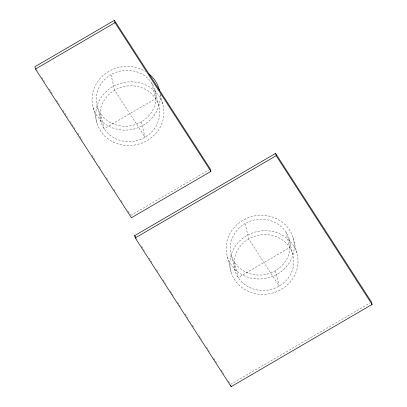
<?xml version="1.0" encoding="UTF-8"?>
<svg xmlns="http://www.w3.org/2000/svg" width="407" height="407" viewBox="0 0 407 407"><rect width="100%" height="100%" fill="white"/><g stroke="black" fill="none" stroke-linecap="round" stroke-linejoin="round"><path stroke-width="0.31" stroke-dasharray="2.04 1.53" d="M130.835 215.451L208.684 170.029M230.591 384.34L369.871 303.083M36.64 69.388L37.327 70.452M41.784 77.371L44.531 81.629M49.333 89.077L52.081 93.33M56.537 100.249L59.285 104.502M63.06 110.358L67.521 117.272M70.263 121.53L75.066 128.978M77.813 133.237L82.214 140.059M92.063 155.332L93.437 157.458M93.778 157.987L95.838 161.182M99.267 166.504L100.982 169.164M106.476 177.676L108.191 180.337M114.021 189.382L115.741 192.038M121.23 200.554L122.945 203.215M128.088 211.192L130.494 214.916M136.401 238.283L137.088 239.352M141.555 246.281L144.307 250.544M149.12 258.007L151.872 262.271M156.685 269.734L158.399 272.4M163.212 279.863L165.618 283.593M170.431 291.056L173.184 295.319M177.65 302.248L180.403 306.517M185.216 313.98L187.622 317.709M192.435 325.173L194.154 327.839M199.308 335.831L201.714 339.565M206.527 347.029L209.279 351.292M213.746 358.221L216.499 362.484M221.311 369.948L223.718 373.677M228.531 381.14L230.25 383.806M293.055 237.551L296.779 252.951M289.011 238.731L292.74 254.131M285.958 232.122L289.687 247.527L238.192 277.569L234.468 262.164M275.402 270.691L279.126 286.096L248.753 239.001L245.029 223.596A30.006 27.803 -13.6 0 1 290.105 245.909A30.006 27.803 -13.6 0 1 245.513 271.927A30.006 27.803 -13.6 0 1 245.029 223.596M231.415 255.56L235.139 270.96M227.371 256.741L231.1 272.141M160.46 94.846L162.693 104.09M154.93 89.866L158.654 105.271M151.872 83.262L155.601 98.662L104.111 128.704L100.381 113.304M141.315 121.83L145.04 137.23L114.667 90.135L110.943 74.735A30.006 27.803 -13.6 0 1 156.018 97.049A30.006 27.803 -13.6 0 1 111.426 123.067A30.006 27.803 -13.6 0 1 110.943 74.735M97.329 106.695L101.053 122.1M93.289 107.875L97.014 123.28M160.037 93.915A34.219 31.705 -13.6 0 1 121.571 129.975A34.219 31.705 -13.6 0 1 94.358 87.785A34.219 31.705 -13.6 0 1 145.589 71.515M249.237 287.327A30.006 27.803 -13.6 0 0 293.829 261.309A30.006 27.803 -13.6 0 0 248.753 239.001A30.006 27.803 -13.6 0 0 249.237 287.327M247.171 290.807A34.219 31.705 -13.6 0 0 298.026 261.136A34.219 31.705 -13.6 0 0 246.622 235.694A34.219 31.705 -13.6 0 0 247.171 290.807M243.447 275.407A34.219 31.705 -13.6 0 0 294.297 245.736A34.219 31.705 -13.6 0 0 242.898 220.294A34.219 31.705 -13.6 0 0 243.447 275.407M115.15 138.466A30.006 27.803 -13.6 0 0 159.742 112.449A30.006 27.803 -13.6 0 0 114.667 90.135A30.006 27.803 -13.6 0 0 115.15 138.466M113.085 141.941A34.219 31.705 -13.6 0 0 163.94 112.276A34.219 31.705 -13.6 0 0 112.535 86.833A34.219 31.705 -13.6 0 0 113.085 141.941"/><path stroke-width="0.61" d="M114.418 20.35L34.926 66.728L35.48 69.042L131.395 217.76L210.892 171.378L210.333 169.068L114.418 20.35L114.978 22.66L210.892 171.378M35.48 69.042L114.978 22.66M134.681 235.622L275.605 153.403L371.52 302.121L372.074 304.431L231.151 386.65L135.241 237.932L134.681 235.622L135.368 236.686M135.241 237.932L276.165 155.713L275.605 153.403M276.165 155.713L372.074 304.431M230.871 385.495L231.151 386.65M149.084 74.003A34.219 31.705 -13.6 0 1 159.427 90.395"/></g></svg>
